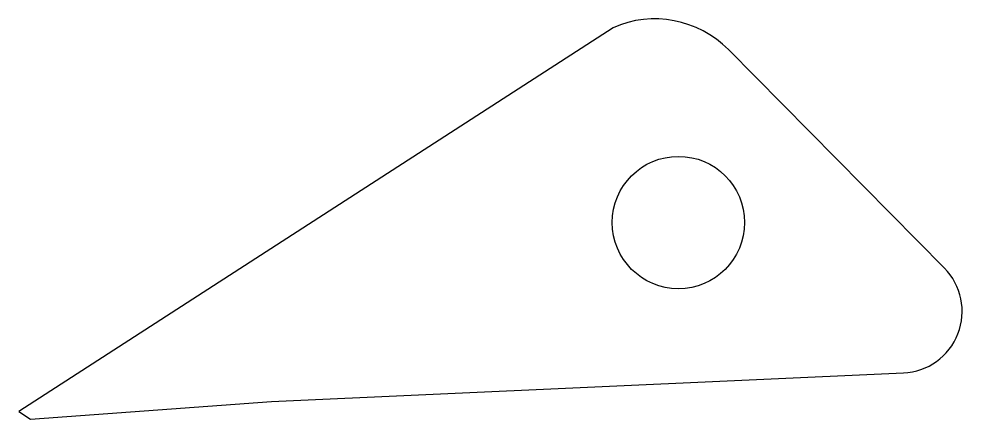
# Model space of a CAD drawing. Header units: inches. Extents: x -0.92 to 1.93, y -2.12 to -0.91.
import ezdxf

# ---------------------------------------------------------------- set-up
doc = ezdxf.new("R2010")
doc.units = ezdxf.units.IN
doc.layers.get('0').update_dxf_attribs({"linetype": 'CONTINUOUS'})

msp = doc.modelspace()

# ---------------------------------------------------------------- linework, layer by layer
msp.add_lwpolyline([(-0.9206, -2.1005), (-0.8859, -2.1237), (-0.1568, -2.0707), (1.7541, -1.984, 0.649973), (1.8778, -1.6674), (1.2247, -1.0073, 0.311099), (0.8759, -0.941)], format="xyb", close=True)
msp.add_lwpolyline([(-0.9206, -2.1005), (-0.8859, -2.1237), (-0.1568, -2.0707), (1.7541, -1.984, 0.649973), (1.8778, -1.6674), (1.2247, -1.0073, 0.311099), (0.8759, -0.941)], format="xyb", close=True)
msp.add_circle((1.0737, -1.5297), 0.2)
msp.add_circle((1.0737, -1.5297), 0.2)

doc.saveas('drawing.dxf')
